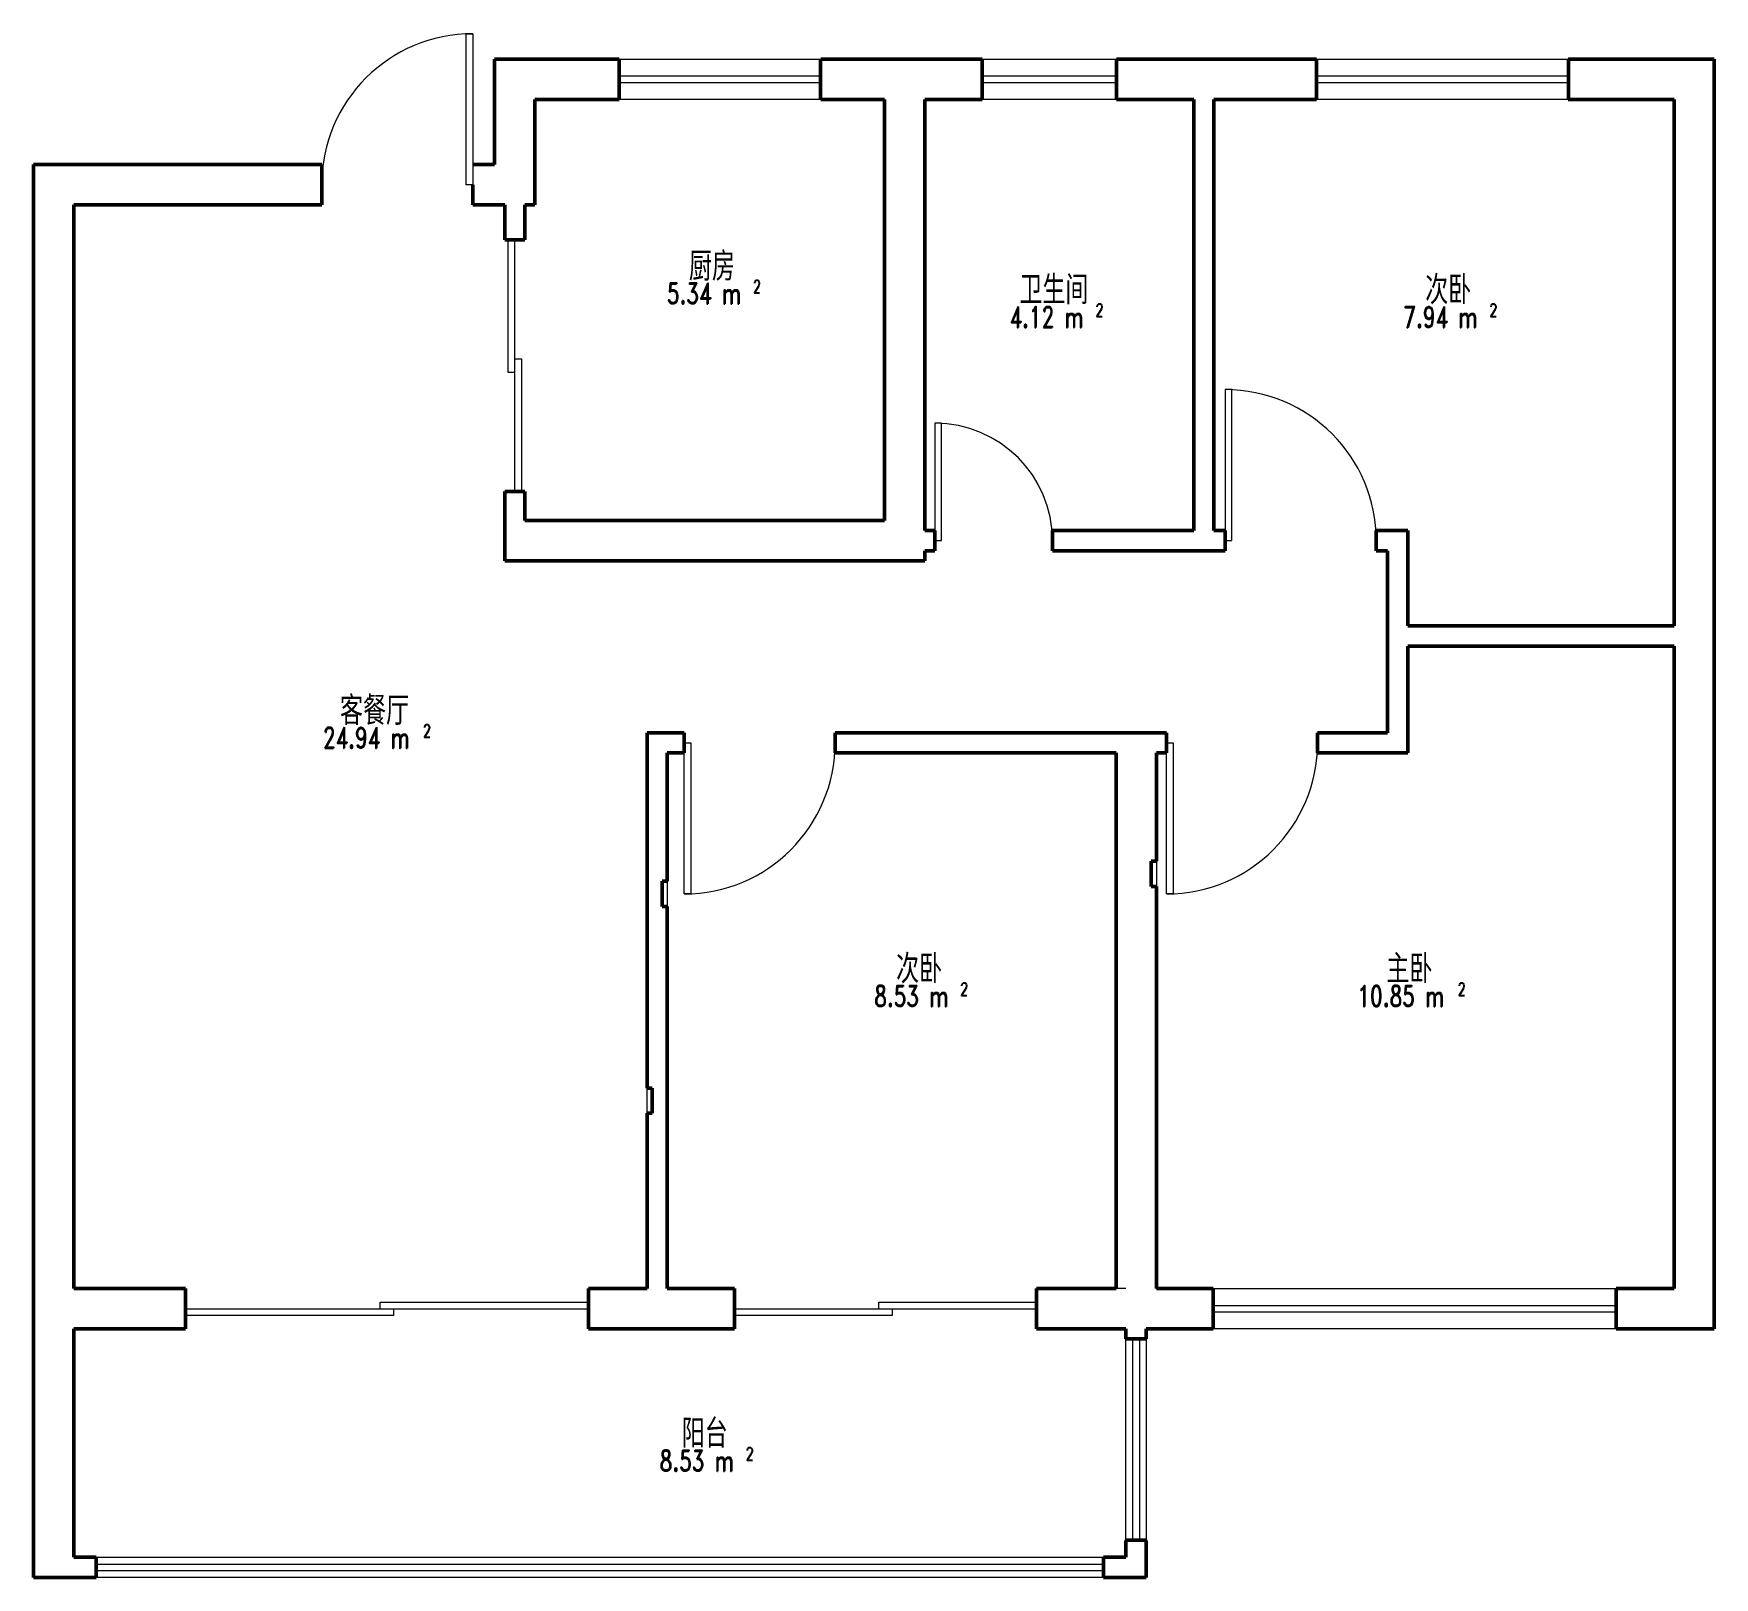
# Model space of a CAD drawing. Header units: millimetres. Extents: x -6551 to 3459, y -6385 to 2814.
import ezdxf

# ---------------------------------------------------------------- set-up
doc = ezdxf.new("R2010")
doc.units = ezdxf.units.MM
for name, color, linetype, lineweight in [('A-AREA-IDEN', 2, 'Continuous', 9), ('A-DOOR', 31, 'Continuous', 18), ('A-GLAZ', 151, 'Continuous', 18), ('A-WALL', 113, 'Continuous', 18)]:
    doc.layers.add(name, color=color, linetype=linetype, lineweight=lineweight)
doc.styles.add('Microsoft Sans Serif', font='micross.ttf', dxfattribs={"width": 0.67, "height": 150})
doc.styles.add('RomanD', font='romand__.ttf', dxfattribs={"width": 0.7, "height": 125})

# ---------------------------------------------------------------- blocks, each defined once
blk = doc.blocks.new('单嵌板格栅门 - 900 x 2100mm-211660-户型图')
at = {"layer": 'A-DOOR'}
for p, q in [((410, 0), (410, 900)), ((410, 900), (450, 900)), ((450, 900), (450, 0)), ((450, 0), (410, 0))]:
    blk.add_line(p, q, dxfattribs=at)
blk.add_arc((450, 0), 900, 90, 180, dxfattribs=at)
blk = doc.blocks.new('推拉窗 - 1200 x 1500mm-212657-户型图')
at = {"layer": 'A-GLAZ', "lineweight": 50}
for p, q in [((-590, -187), (-590, 53)), ((610, 53), (610, -187))]:
    blk.add_line(p, q, dxfattribs=at)
at = {"layer": 'A-GLAZ'}
for p, q in [((-590, 53), (610, 53)), ((-590, -47), (610, -47)), ((610, -87), (-590, -87)), ((610, -187), (-590, -187))]:
    blk.add_line(p, q, dxfattribs=at)
blk = doc.blocks.new('推拉窗 - 1500 x 1500mm-212764-户型图')
at = {"layer": 'A-GLAZ', "lineweight": 50}
for p, q in [((-740, -187), (-740, 53)), ((760, 53), (760, -187))]:
    blk.add_line(p, q, dxfattribs=at)
at = {"layer": 'A-GLAZ'}
for p, q in [((-740, 53), (760, 53)), ((-740, -47), (760, -47)), ((760, -87), (-740, -87)), ((760, -187), (-740, -187))]:
    blk.add_line(p, q, dxfattribs=at)
blk = doc.blocks.new('推拉窗 - 800 x 1500mm-212924-户型图')
at = {"layer": 'A-GLAZ', "lineweight": 50}
for p, q in [((-390, -187), (-390, 53)), ((410, 53), (410, -187))]:
    blk.add_line(p, q, dxfattribs=at)
at = {"layer": 'A-GLAZ'}
for p, q in [((-390, 53), (410, 53)), ((-390, -47), (410, -47)), ((410, -87), (-390, -87)), ((410, -187), (-390, -187))]:
    blk.add_line(p, q, dxfattribs=at)
blk = doc.blocks.new('推拉窗 - 2400 x 1500mm-213351-户型图')
at = {"layer": 'A-GLAZ', "lineweight": 50}
for p, q in [((-1190, -187), (-1190, 53)), ((1210, 53), (1210, -187))]:
    blk.add_line(p, q, dxfattribs=at)
at = {"layer": 'A-GLAZ'}
for p, q in [((-1190, 53), (1210, 53)), ((-1190, -47), (1210, -47)), ((1210, -87), (-1190, -87)), ((1210, -187), (-1190, -187))]:
    blk.add_line(p, q, dxfattribs=at)
blk = doc.blocks.new('推拉窗 - 6000 x 1500mm-213515-户型图')
at = {"layer": 'A-GLAZ', "lineweight": 50}
for p, q in [((-2990, -127), (-2990, -7)), ((3010, -7), (3010, -127))]:
    blk.add_line(p, q, dxfattribs=at)
at = {"layer": 'A-GLAZ'}
for p, q in [((-2990, -7), (3010, -7)), ((-2990, -47), (3010, -47)), ((3010, -87), (-2990, -87)), ((3010, -127), (-2990, -127))]:
    blk.add_line(p, q, dxfattribs=at)
blk = doc.blocks.new('推拉窗 - 1200 x 1500mm-213748-户型图')
at = {"layer": 'A-GLAZ', "lineweight": 50}
for p, q in [((-590, -127), (-590, -7)), ((610, -7), (610, -127))]:
    blk.add_line(p, q, dxfattribs=at)
at = {"layer": 'A-GLAZ'}
for p, q in [((-590, -7), (610, -7)), ((-590, -47), (610, -47)), ((610, -87), (-590, -87)), ((610, -127), (-590, -127))]:
    blk.add_line(p, q, dxfattribs=at)
blk = doc.blocks.new('单嵌板木门 1 - 900 x 2100mm-215833-户型图')
at = {"layer": 'A-DOOR'}
for p, q in [((410, 0), (410, 900)), ((410, 900), (450, 900)), ((450, 900), (450, 60)), ((450, 0), (410, 0))]:
    blk.add_line(p, q, dxfattribs=at)
at = {"layer": 'A-DOOR', "lineweight": 50}
blk.add_line((450, 60), (450, 0), dxfattribs=at)
at = {"layer": 'A-DOOR'}
blk.add_arc((450, 0), 900, 90, 180, dxfattribs=at)
blk = doc.blocks.new('单嵌板木门 1 - 900 x 2100mm-215984-户型图')
at = {"layer": 'A-DOOR'}
for p, q in [((450, 0), (410, 0)), ((410, 0), (410, -900)), ((450, -900), (450, -60)), ((410, -900), (450, -900))]:
    blk.add_line(p, q, dxfattribs=at)
at = {"layer": 'A-DOOR', "lineweight": 50}
blk.add_line((450, -60), (450, 0), dxfattribs=at)
at = {"layer": 'A-DOOR'}
blk.add_arc((450, 0), 900, 180, 270, dxfattribs=at)
blk = doc.blocks.new('双扇推拉门5 - 2400 x 2100mm-217524-户型图')
at = {"layer": 'A-DOOR', "lineweight": 50}
for p, q in [((-1200, -40), (-1200, 0)), ((1200, 40), (1200, 0))]:
    blk.add_line(p, q, dxfattribs=at)
at = {"layer": 'A-DOOR'}
for p, q in [((1200, 0), (-1200, 0)), ((-40, 0), (-40, 40)), ((-40, 40), (1200, 40)), ((40, 0), (40, -40)), ((40, -40), (-1200, -40))]:
    blk.add_line(p, q, dxfattribs=at)
blk = doc.blocks.new('双扇推拉门5 - 1800 x 2100mm-217647-户型图')
at = {"layer": 'A-DOOR', "lineweight": 50}
for p, q in [((-900, -40), (-900, 0)), ((900, 40), (900, 0))]:
    blk.add_line(p, q, dxfattribs=at)
at = {"layer": 'A-DOOR'}
for p, q in [((900, 0), (-900, 0)), ((-40, 0), (-40, 40)), ((-40, 40), (900, 40)), ((40, 0), (40, -40)), ((40, -40), (-900, -40))]:
    blk.add_line(p, q, dxfattribs=at)
blk = doc.blocks.new('双扇推拉门5 - 1500 x 2100mm-217872-户型图')
at = {"layer": 'A-DOOR', "lineweight": 50}
for p, q in [((-750, -40), (-750, 0)), ((750, 40), (750, 0))]:
    blk.add_line(p, q, dxfattribs=at)
at = {"layer": 'A-DOOR'}
for p, q in [((750, 0), (-750, 0)), ((-40, 0), (-40, 40)), ((-40, 40), (750, 40)), ((40, 0), (40, -40)), ((40, -40), (-750, -40))]:
    blk.add_line(p, q, dxfattribs=at)
blk = doc.blocks.new('单嵌板木门 1 - 700 x 2100mm-218059-户型图')
at = {"layer": 'A-DOOR'}
for p, q in [((350, 0), (310, 0)), ((310, 0), (310, -700)), ((350, -700), (350, -60)), ((310, -700), (350, -700))]:
    blk.add_line(p, q, dxfattribs=at)
at = {"layer": 'A-DOOR', "lineweight": 50}
blk.add_line((350, -60), (350, 0), dxfattribs=at)
at = {"layer": 'A-DOOR'}
blk.add_arc((350, 0), 700, 180, 270, dxfattribs=at)

msp = doc.modelspace()

# ---------------------------------------------------------------- linework, layer by layer
at = {"layer": 'A-WALL', "lineweight": 50}
for p, q in [((-3805, 2662), (-3805, 2034)), ((-3063, 2662), (-3805, 2662)), ((-901, 2662), (-1863, 2662)), ((1089, 2662), (-101, 2662)), ((3459, 2662), (2589, 2662)), ((3459, -4904), (3459, 2662)), ((-3565, 1794), (-3565, 2422)), ((-3565, 2422), (-3063, 2422)), ((-1863, 2422), (-1483, 2422)), ((-1483, 2422), (-1483, -87)), ((-1243, 2422), (-901, 2422)), ((-1243, -147), (-1243, 2422)), ((-101, 2422), (359, 2422)), ((359, 2422), (359, -147)), ((479, 2422), (1089, 2422)), ((479, -147), (479, 2422)), ((2589, 2422), (3219, 2422)), ((3219, 2422), (3219, -715)), ((-4835, 2034), (-6551, 2034)), ((-6551, 2034), (-6551, -6385)), ((-4835, 1794), (-4835, 2034)), ((-3805, 2034), (-3935, 2034)), ((-3935, 1914), (-3935, 1794)), ((-6311, 1794), (-4835, 1794)), ((-6311, -4664), (-6311, 1794)), ((-3935, 1794), (-3745, 1794)), ((-3745, 1794), (-3745, 1586)), ((-3625, 1794), (-3565, 1794)), ((-3625, 1586), (-3625, 1794)), ((-3745, 1586), (-3725, 1586)), ((-3685, 1586), (-3625, 1586)), ((-3745, 86), (-3745, -327)), ((-3685, 86), (-3745, 86)), ((-3625, 86), (-3645, 86)), ((-3625, -87), (-3625, 86)), ((-1483, -87), (-3625, -87)), ((-1183, -147), (-1243, -147)), ((359, -147), (-483, -147)), ((-483, -147), (-483, -267)), ((546, -147), (479, -147)), ((1633, -147), (1446, -147)), ((1446, -147), (1446, -267)), ((1633, -715), (1633, -147)), ((-1243, -327), (-1243, -267)), ((-1243, -267), (-1183, -267)), ((-1183, -267), (-1183, -207)), ((-483, -267), (546, -267)), ((546, -267), (546, -207)), ((1446, -267), (1513, -267)), ((1513, -267), (1513, -1352)), ((-3745, -327), (-1243, -327)), ((3219, -715), (1633, -715)), ((1633, -1472), (1633, -835)), ((1633, -835), (3219, -835)), ((3219, -835), (3219, -4664)), ((-2677, -1352), (-2897, -1352)), ((-2897, -1352), (-2897, -3469)), ((-2677, -1412), (-2677, -1352)), ((196, -1352), (-1777, -1352)), ((-1777, -1352), (-1777, -1472)), ((196, -1412), (196, -1352)), ((1513, -1352), (1096, -1352)), ((1096, -1352), (1096, -1472)), ((-2777, -1472), (-2677, -1472)), ((-2777, -2237), (-2777, -1472)), ((-1777, -1472), (-104, -1472)), ((-104, -1472), (-104, -4664)), ((136, -2117), (136, -1472)), ((136, -1472), (196, -1472)), ((1096, -1472), (1633, -1472)), ((106, -2267), (106, -2117)), ((106, -2117), (136, -2117)), ((-2807, -2387), (-2807, -2237)), ((-2807, -2237), (-2777, -2237)), ((136, -2267), (106, -2267)), ((136, -4664), (136, -2267)), ((-2777, -2387), (-2807, -2387)), ((-2777, -4664), (-2777, -2387)), ((-2897, -3469), (-2867, -3469)), ((-2867, -3469), (-2867, -3619)), ((-2867, -3619), (-2897, -3619)), ((-2897, -3619), (-2897, -4664)), ((-5647, -4664), (-6311, -4664)), ((-5647, -4784), (-5647, -4664)), ((-2897, -4664), (-3247, -4664)), ((-3247, -4664), (-3247, -4744)), ((-2377, -4664), (-2777, -4664)), ((-2377, -4784), (-2377, -4664)), ((-104, -4664), (-577, -4664)), ((-577, -4664), (-577, -4744)), ((475, -4664), (136, -4664)), ((3219, -4664), (2875, -4664)), ((-3247, -4784), (-3247, -4904)), ((-577, -4784), (-577, -4904)), ((-6311, -6265), (-6311, -4904)), ((-6311, -4904), (-5647, -4904)), ((-5647, -4904), (-5647, -4824)), ((-3247, -4904), (-2377, -4904)), ((-2377, -4904), (-2377, -4824)), ((-577, -4904), (-45, -4904)), ((-45, -4904), (-45, -4964)), ((75, -4904), (475, -4904)), ((75, -4964), (75, -4904)), ((2875, -4904), (3459, -4904)), ((-45, -6164), (-45, -6265)), ((75, -6385), (75, -6164)), ((-6178, -6265), (-6311, -6265)), ((-45, -6265), (-178, -6265)), ((-6551, -6385), (-6178, -6385)), ((-178, -6385), (75, -6385))]:
    msp.add_line(p, q, dxfattribs=at)
at = {"layer": 'A-WALL'}
for p, q in [((136, -2117), (136, -2267)), ((-2777, -2237), (-2777, -2387)), ((-2897, -3619), (-2897, -3469)), ((-45, -4664), (-104, -4664))]:
    msp.add_line(p, q, dxfattribs=at)

# ---------------------------------------------------------------- block references
at = {"layer": 'A-DOOR'}
msp.add_blockref('单嵌板格栅门 - 900 x 2100mm-211660-户型图', (-4385, 1914), dxfattribs=at)
for name, p, rotation in [('双扇推拉门5 - 1500 x 2100mm-217872-户型图', (-3685, 836), 269.9999999999999), ('单嵌板木门 1 - 900 x 2100mm-215984-户型图', (996, -207), 180), ('单嵌板木门 1 - 700 x 2100mm-218059-户型图', (-833, -207), 180), ('单嵌板木门 1 - 900 x 2100mm-215833-户型图', (-2227, -1412), 180), ('单嵌板木门 1 - 900 x 2100mm-215833-户型图', (646, -1412), 180), ('双扇推拉门5 - 2400 x 2100mm-217524-户型图', (-4447, -4784), 180), ('双扇推拉门5 - 1800 x 2100mm-217647-户型图', (-1477, -4784), 180)]:
    msp.add_blockref(name, p, dxfattribs=dict(at, rotation=rotation))
at = {"layer": 'A-GLAZ'}
for name, p, rotation in [('推拉窗 - 1200 x 1500mm-212657-户型图', (-2454, 2475), 180), ('推拉窗 - 800 x 1500mm-212924-户型图', (-491, 2475), 180), ('推拉窗 - 1200 x 1500mm-213748-户型图', (-52, -5573), 89.99999999999991)]:
    msp.add_blockref(name, p, dxfattribs=dict(at, rotation=rotation))
for name, p in [('推拉窗 - 1500 x 1500mm-212764-户型图', (1830, 2609)), ('推拉窗 - 2400 x 1500mm-213351-户型图', (1665, -4717)), ('推拉窗 - 6000 x 1500mm-213515-户型图', (-3188, -6258))]:
    msp.add_blockref(name, p, dxfattribs=at)

# ---------------------------------------------------------------- texts
at = {"layer": 'A-AREA-IDEN', "attachment_point": 1}
for s, insert, char_height, width, style in [('厨房', (-2648, 1508), 150, 343.76, 'Microsoft Sans Serif'), ('5.34 m', (-2779, 1329), 125, 622.91, 'RomanD'), ('\\fRomanD|b0|i0|c134|p2|;\\W.7;²', (-2265, 1329), 125, 47.7, 'RomanD'), ('卫生间', (-680, 1368), 150, 515.65, 'Microsoft Sans Serif'), ('次卧', (1737, 1368), 150, 343.76, 'Microsoft Sans Serif'), ('\\fRomanD|b0|i0|c134|p2|;\\W.7;²', (-225, 1188), 125, 47.7, 'RomanD'), ('\\fRomanD|b0|i0|c134|p2|;\\W.7;²', (2121, 1188), 125, 47.7, 'RomanD'), ('4.12 m', (-739, 1188), 125, 622.91, 'RomanD'), ('7.94 m', (1607, 1188), 125, 622.91, 'RomanD'), ('客餐厅', (-4726, -1139), 150, 515.65, 'Microsoft Sans Serif'), ('24.94 m', (-4828, -1318), 125, 723.92, 'RomanD'), ('\\fRomanD|b0|i0|c134|p2|;\\W.7;²', (-4230, -1318), 125, 47.7, 'RomanD'), ('次卧', (-1414, -2678), 150, 343.76, 'Microsoft Sans Serif'), ('主卧', (1506, -2678), 150, 343.76, 'Microsoft Sans Serif'), ('8.53 m', (-1544, -2858), 125, 622.91, 'RomanD'), ('\\fRomanD|b0|i0|c134|p2|;\\W.7;²', (-1031, -2858), 125, 47.7, 'RomanD'), ('10.85 m', (1334, -2858), 125, 723.92, 'RomanD'), ('\\fRomanD|b0|i0|c134|p2|;\\W.7;²', (1932, -2858), 125, 47.7, 'RomanD'), ('阳台', (-2691, -5446), 150, 343.76, 'Microsoft Sans Serif'), ('8.53 m', (-2822, -5626), 125, 622.91, 'RomanD'), ('\\fRomanD|b0|i0|c134|p2|;\\W.7;²', (-2308, -5626), 125, 47.7, 'RomanD')]:
    msp.add_mtext(s, dxfattribs=dict(at, insert=insert, char_height=char_height, width=width, style=style))

doc.saveas('drawing.dxf')
